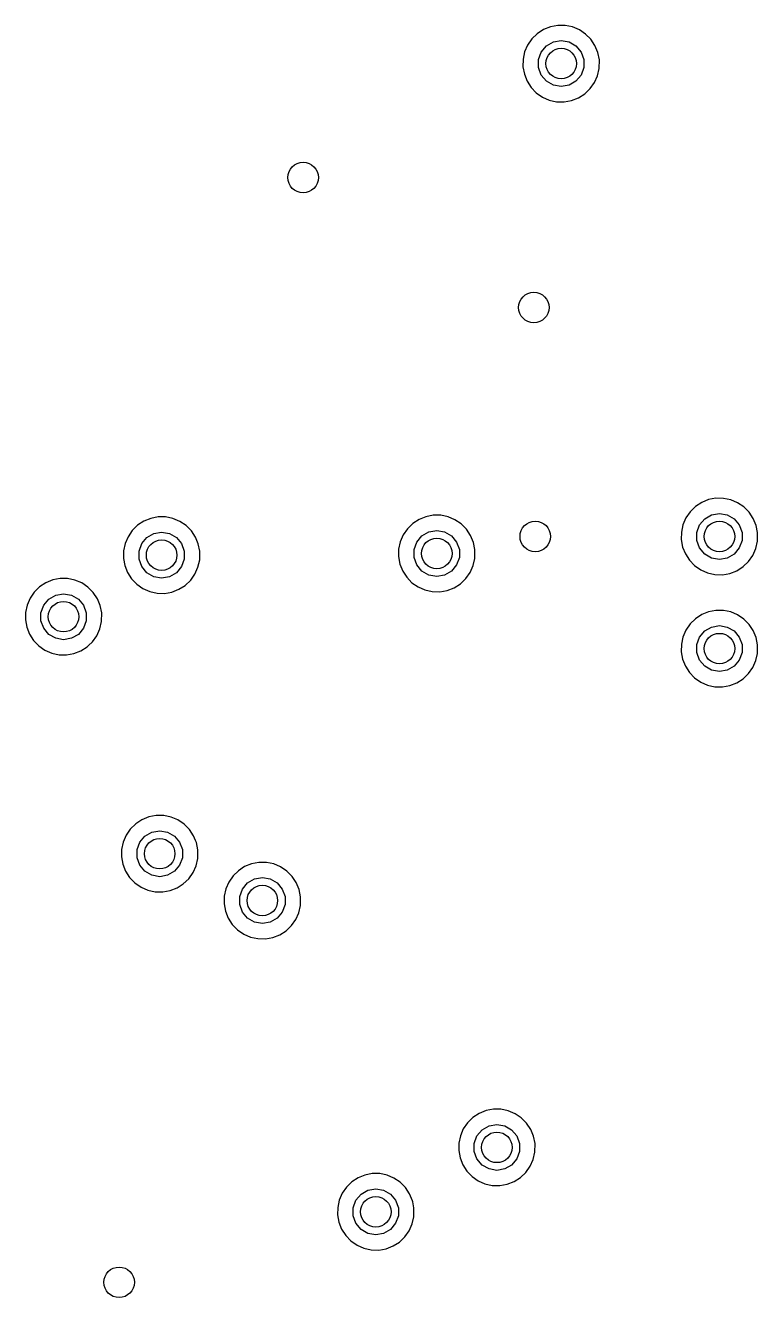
# Model space of a CAD drawing. Extents: x 83.8 to 170.2, y -169.8 to -83.8.
# Drawn here: x 104.09 to 113.69, y -121.19 to -104.52 of the extents above; entities that cross this region are included whole.
import ezdxf

# ---------------------------------------------------------------- set-up
doc = ezdxf.new("R2010")
doc.units = 0
doc.header["$MEASUREMENT"] = 0
doc.layers.add('BLACK', color=7, linetype='CONTINUOUS')

msp = doc.modelspace()

# ---------------------------------------------------------------- linework, layer by layer
at = {"layer": 'Black'}
for p, q in [((111.065, -104.516), (110.969, -104.534)), ((111.163, -104.516), (111.065, -104.516)), ((111.259, -104.536), (111.163, -104.516)), ((110.726, -104.693), (110.67, -104.774)), ((110.796, -104.624), (110.726, -104.693)), ((110.878, -104.571), (110.796, -104.624)), ((110.969, -104.534), (110.878, -104.571)), ((111.35, -104.574), (111.259, -104.536)), ((111.431, -104.629), (111.35, -104.574)), ((111.5, -104.698), (111.431, -104.629)), ((111.554, -104.78), (111.5, -104.698)), ((110.632, -104.864), (110.611, -104.96)), ((110.67, -104.774), (110.632, -104.864)), ((110.814, -104.964), (110.85, -104.865)), ((110.85, -104.865), (110.917, -104.785)), ((110.917, -104.785), (111.008, -104.733)), ((111.008, -104.733), (111.111, -104.715)), ((111.111, -104.715), (111.214, -104.733)), ((111.214, -104.733), (111.304, -104.785)), ((111.304, -104.785), (111.371, -104.865)), ((111.371, -104.865), (111.407, -104.964)), ((111.592, -104.871), (111.554, -104.78)), ((110.611, -104.96), (110.61, -105.058)), ((110.814, -105.068), (110.814, -104.964)), ((111.407, -104.964), (111.407, -105.068)), ((111.611, -104.966), (111.592, -104.871)), ((111.609, -105.08), (111.611, -104.966)), ((110.61, -105.058), (110.628, -105.154)), ((110.628, -105.154), (110.664, -105.246)), ((110.85, -105.167), (110.814, -105.068)), ((110.917, -105.247), (110.85, -105.167)), ((111.371, -105.167), (111.304, -105.247)), ((111.407, -105.068), (111.371, -105.167)), ((111.548, -105.264), (111.587, -105.175)), ((111.587, -105.175), (111.609, -105.08)), ((110.664, -105.246), (110.717, -105.328)), ((110.717, -105.328), (110.785, -105.399)), ((111.008, -105.299), (110.917, -105.247)), ((111.111, -105.317), (111.008, -105.299)), ((111.214, -105.299), (111.111, -105.317)), ((111.304, -105.247), (111.214, -105.299)), ((111.42, -105.412), (111.491, -105.344)), ((111.491, -105.344), (111.548, -105.264)), ((110.785, -105.399), (110.866, -105.455)), ((110.866, -105.455), (110.955, -105.494)), ((110.955, -105.494), (111.051, -105.515)), ((111.051, -105.515), (111.149, -105.517)), ((111.149, -105.517), (111.246, -105.5)), ((111.246, -105.5), (111.337, -105.464)), ((111.337, -105.464), (111.42, -105.412)), ((112.871, -110.822), (112.801, -110.89)), ((112.953, -110.768), (112.871, -110.822)), ((113.044, -110.731), (112.953, -110.768)), ((113.14, -110.713), (113.044, -110.731)), ((113.238, -110.714), (113.14, -110.713)), ((113.334, -110.733), (113.238, -110.714)), ((113.424, -110.771), (113.334, -110.733)), ((113.506, -110.826), (113.424, -110.771)), ((113.575, -110.896), (113.506, -110.826)), ((105.641, -111.012), (105.559, -111.066)), ((105.732, -110.976), (105.641, -111.012)), ((105.828, -110.957), (105.732, -110.976)), ((105.926, -110.958), (105.828, -110.957)), ((106.022, -110.978), (105.926, -110.958)), ((106.112, -111.016), (106.022, -110.978)), ((106.194, -111.071), (106.112, -111.016)), ((109.247, -110.991), (109.165, -111.045)), ((109.338, -110.954), (109.247, -110.991)), ((109.434, -110.936), (109.338, -110.954)), ((109.532, -110.936), (109.434, -110.936)), ((109.628, -110.956), (109.532, -110.936)), ((109.718, -110.994), (109.628, -110.956)), ((109.8, -111.049), (109.718, -110.994)), ((112.745, -110.971), (112.707, -111.061)), ((112.801, -110.89), (112.745, -110.971)), ((112.925, -111.063), (112.992, -110.983)), ((112.992, -110.983), (113.082, -110.93)), ((113.082, -110.93), (113.185, -110.912)), ((113.185, -110.912), (113.288, -110.93)), ((113.288, -110.93), (113.379, -110.983)), ((113.379, -110.983), (113.446, -111.063)), ((113.629, -110.977), (113.575, -110.896)), ((113.666, -111.068), (113.629, -110.977)), ((105.489, -111.135), (105.433, -111.216)), ((105.559, -111.066), (105.489, -111.135)), ((105.68, -111.227), (105.77, -111.175)), ((105.77, -111.175), (105.873, -111.156)), ((105.873, -111.156), (105.976, -111.175)), ((105.976, -111.175), (106.067, -111.227)), ((106.263, -111.14), (106.194, -111.071)), ((106.317, -111.222), (106.263, -111.14)), ((109.039, -111.194), (109.001, -111.284)), ((109.095, -111.113), (109.039, -111.194)), ((109.165, -111.045), (109.095, -111.113)), ((109.286, -111.205), (109.377, -111.153)), ((109.377, -111.153), (109.48, -111.135)), ((109.48, -111.135), (109.583, -111.153)), ((109.583, -111.153), (109.673, -111.205)), ((109.869, -111.119), (109.8, -111.049)), ((109.923, -111.2), (109.869, -111.119)), ((109.96, -111.291), (109.923, -111.2)), ((112.686, -111.157), (112.685, -111.255)), ((112.707, -111.061), (112.686, -111.157)), ((112.889, -111.161), (112.925, -111.063)), ((112.889, -111.266), (112.889, -111.161)), ((113.446, -111.063), (113.482, -111.161)), ((113.482, -111.161), (113.482, -111.266)), ((113.685, -111.163), (113.666, -111.068)), ((113.684, -111.277), (113.685, -111.163)), ((105.395, -111.306), (105.374, -111.402)), ((105.433, -111.216), (105.395, -111.306)), ((105.577, -111.405), (105.613, -111.307)), ((105.613, -111.307), (105.68, -111.227)), ((106.067, -111.227), (106.134, -111.307)), ((106.134, -111.307), (106.17, -111.405)), ((106.354, -111.312), (106.317, -111.222)), ((106.373, -111.408), (106.354, -111.312)), ((109.001, -111.284), (108.98, -111.38)), ((109.183, -111.384), (109.219, -111.286)), ((109.219, -111.286), (109.286, -111.205)), ((109.673, -111.205), (109.74, -111.286)), ((109.74, -111.286), (109.776, -111.384)), ((109.979, -111.386), (109.96, -111.291)), ((112.685, -111.255), (112.703, -111.352)), ((112.703, -111.352), (112.739, -111.443)), ((112.925, -111.364), (112.889, -111.266)), ((112.992, -111.444), (112.925, -111.364)), ((113.446, -111.364), (113.379, -111.444)), ((113.482, -111.266), (113.446, -111.364)), ((113.662, -111.372), (113.684, -111.277)), ((105.374, -111.402), (105.373, -111.5)), ((105.373, -111.5), (105.39, -111.596)), ((105.577, -111.51), (105.577, -111.405)), ((105.613, -111.608), (105.577, -111.51)), ((106.17, -111.51), (106.134, -111.608)), ((106.17, -111.405), (106.17, -111.51)), ((106.35, -111.616), (106.372, -111.521)), ((106.372, -111.487), (106.373, -111.408)), ((106.372, -111.521), (106.372, -111.487)), ((108.98, -111.38), (108.979, -111.478)), ((108.979, -111.478), (108.997, -111.575)), ((109.183, -111.488), (109.183, -111.384)), ((109.219, -111.587), (109.183, -111.488)), ((109.776, -111.488), (109.74, -111.587)), ((109.776, -111.384), (109.776, -111.488)), ((109.956, -111.595), (109.978, -111.5)), ((109.978, -111.5), (109.979, -111.386)), ((112.739, -111.443), (112.792, -111.525)), ((112.792, -111.525), (112.86, -111.596)), ((113.082, -111.496), (112.992, -111.444)), ((113.185, -111.514), (113.082, -111.496)), ((113.288, -111.496), (113.185, -111.514)), ((113.379, -111.444), (113.288, -111.496)), ((113.566, -111.542), (113.622, -111.461)), ((113.622, -111.461), (113.662, -111.372)), ((105.39, -111.596), (105.427, -111.687)), ((105.427, -111.687), (105.48, -111.77)), ((105.68, -111.688), (105.613, -111.608)), ((105.77, -111.741), (105.68, -111.688)), ((106.067, -111.688), (105.976, -111.741)), ((106.134, -111.608), (106.067, -111.688)), ((106.31, -111.706), (106.35, -111.616)), ((108.997, -111.575), (109.033, -111.666)), ((109.033, -111.666), (109.086, -111.748)), ((109.286, -111.667), (109.219, -111.587)), ((109.377, -111.719), (109.286, -111.667)), ((109.673, -111.667), (109.583, -111.719)), ((109.74, -111.587), (109.673, -111.667)), ((109.86, -111.764), (109.916, -111.684)), ((109.916, -111.684), (109.956, -111.595)), ((112.86, -111.596), (112.94, -111.652)), ((112.94, -111.652), (113.03, -111.691)), ((113.03, -111.691), (113.126, -111.712)), ((113.224, -111.714), (113.321, -111.697)), ((113.321, -111.697), (113.412, -111.662)), ((113.412, -111.662), (113.495, -111.609)), ((113.495, -111.609), (113.566, -111.542)), ((104.355, -111.82), (104.273, -111.874)), ((104.446, -111.783), (104.355, -111.82)), ((104.543, -111.765), (104.446, -111.783)), ((104.641, -111.766), (104.543, -111.765)), ((104.737, -111.785), (104.641, -111.766)), ((104.827, -111.823), (104.737, -111.785)), ((104.908, -111.878), (104.827, -111.823)), ((105.48, -111.77), (105.548, -111.84)), ((105.548, -111.84), (105.628, -111.896)), ((105.873, -111.759), (105.77, -111.741)), ((105.976, -111.741), (105.873, -111.759)), ((106.1, -111.906), (106.183, -111.854)), ((106.183, -111.854), (106.254, -111.786)), ((106.254, -111.786), (106.31, -111.706)), ((109.086, -111.748), (109.154, -111.819)), ((109.154, -111.819), (109.234, -111.875)), ((109.48, -111.737), (109.377, -111.719)), ((109.583, -111.719), (109.48, -111.737)), ((109.706, -111.885), (109.789, -111.832)), ((109.789, -111.832), (109.86, -111.764)), ((113.126, -111.712), (113.224, -111.714)), ((104.148, -112.023), (104.109, -112.113)), ((104.203, -111.942), (104.148, -112.023)), ((104.273, -111.874), (104.203, -111.942)), ((104.327, -112.115), (104.395, -112.035)), ((104.395, -112.035), (104.485, -111.982)), ((104.485, -111.982), (104.588, -111.964)), ((104.588, -111.964), (104.691, -111.982)), ((104.691, -111.982), (104.782, -112.035)), ((104.782, -112.035), (104.849, -112.115)), ((104.978, -111.948), (104.908, -111.878)), ((105.032, -112.029), (104.978, -111.948)), ((105.069, -112.12), (105.032, -112.029)), ((105.628, -111.896), (105.718, -111.935)), ((105.718, -111.935), (105.814, -111.957)), ((105.814, -111.957), (105.912, -111.959)), ((105.912, -111.959), (106.009, -111.942)), ((106.009, -111.942), (106.1, -111.906)), ((109.234, -111.875), (109.324, -111.914)), ((109.324, -111.914), (109.42, -111.935)), ((109.42, -111.935), (109.518, -111.937)), ((109.518, -111.937), (109.615, -111.92)), ((109.615, -111.92), (109.706, -111.885)), ((104.109, -112.113), (104.089, -112.209)), ((104.292, -112.213), (104.327, -112.115)), ((104.849, -112.115), (104.885, -112.213)), ((105.088, -112.215), (105.069, -112.12)), ((113.044, -112.201), (112.953, -112.237)), ((113.14, -112.182), (113.044, -112.201)), ((113.238, -112.183), (113.14, -112.182)), ((113.334, -112.203), (113.238, -112.183)), ((104.089, -112.209), (104.088, -112.307)), ((104.088, -112.307), (104.105, -112.404)), ((104.292, -112.318), (104.292, -112.213)), ((104.327, -112.416), (104.292, -112.318)), ((104.885, -112.318), (104.849, -112.416)), ((104.885, -112.213), (104.885, -112.318)), ((105.065, -112.424), (105.086, -112.329)), ((105.086, -112.329), (105.088, -112.215)), ((112.801, -112.36), (112.745, -112.441)), ((112.871, -112.291), (112.801, -112.36)), ((112.953, -112.237), (112.871, -112.291)), ((113.424, -112.241), (113.334, -112.203)), ((113.506, -112.296), (113.424, -112.241)), ((113.575, -112.365), (113.506, -112.296)), ((113.629, -112.447), (113.575, -112.365)), ((104.105, -112.404), (104.141, -112.495)), ((104.141, -112.495), (104.194, -112.577)), ((104.395, -112.496), (104.327, -112.416)), ((104.485, -112.548), (104.395, -112.496)), ((104.782, -112.496), (104.691, -112.548)), ((104.849, -112.416), (104.782, -112.496)), ((104.969, -112.594), (105.025, -112.514)), ((105.025, -112.514), (105.065, -112.424)), ((112.707, -112.531), (112.686, -112.627)), ((112.745, -112.441), (112.707, -112.531)), ((112.889, -112.63), (112.925, -112.532)), ((112.925, -112.532), (112.992, -112.452)), ((112.992, -112.452), (113.082, -112.4)), ((113.082, -112.4), (113.185, -112.382)), ((113.185, -112.382), (113.288, -112.4)), ((113.288, -112.4), (113.379, -112.452)), ((113.379, -112.452), (113.446, -112.532)), ((113.446, -112.532), (113.482, -112.63)), ((113.666, -112.538), (113.629, -112.447)), ((104.194, -112.577), (104.263, -112.648)), ((104.263, -112.648), (104.343, -112.704)), ((104.588, -112.567), (104.485, -112.548)), ((104.691, -112.548), (104.588, -112.567)), ((104.815, -112.714), (104.898, -112.661)), ((104.898, -112.661), (104.916, -112.643)), ((104.916, -112.643), (104.969, -112.594)), ((104.916, -112.643), (104.916, -112.643)), ((104.916, -112.643), (104.916, -112.643)), ((112.686, -112.627), (112.685, -112.725)), ((112.889, -112.735), (112.889, -112.63)), ((113.482, -112.63), (113.482, -112.735)), ((113.685, -112.633), (113.666, -112.538)), ((113.684, -112.734), (113.685, -112.633)), ((104.343, -112.704), (104.433, -112.743)), ((104.433, -112.743), (104.529, -112.764)), ((104.529, -112.764), (104.627, -112.766)), ((104.627, -112.766), (104.723, -112.749)), ((104.723, -112.749), (104.815, -112.714)), ((112.685, -112.725), (112.703, -112.821)), ((112.703, -112.821), (112.739, -112.912)), ((112.925, -112.833), (112.889, -112.735)), ((112.992, -112.913), (112.925, -112.833)), ((113.446, -112.833), (113.379, -112.913)), ((113.482, -112.735), (113.446, -112.833)), ((113.622, -112.931), (113.662, -112.841)), ((113.662, -112.841), (113.684, -112.747)), ((113.684, -112.747), (113.684, -112.734)), ((113.684, -112.734), (113.684, -112.734)), ((113.684, -112.734), (113.684, -112.734)), ((112.739, -112.912), (112.792, -112.995)), ((112.792, -112.995), (112.86, -113.065)), ((113.082, -112.966), (112.992, -112.913)), ((113.185, -112.984), (113.082, -112.966)), ((113.288, -112.966), (113.185, -112.984)), ((113.379, -112.913), (113.288, -112.966)), ((113.495, -113.079), (113.566, -113.011)), ((113.566, -113.011), (113.622, -112.931)), ((112.86, -113.065), (112.94, -113.121)), ((112.94, -113.121), (113.03, -113.161)), ((113.03, -113.161), (113.126, -113.182)), ((113.126, -113.182), (113.224, -113.184)), ((113.224, -113.184), (113.321, -113.167)), ((113.321, -113.167), (113.412, -113.131)), ((113.412, -113.131), (113.495, -113.079)), ((105.803, -114.87), (105.706, -114.889)), ((105.901, -114.871), (105.803, -114.87)), ((105.533, -114.979), (105.463, -115.048)), ((105.615, -114.925), (105.533, -114.979)), ((105.706, -114.889), (105.615, -114.925)), ((105.997, -114.891), (105.901, -114.871)), ((106.087, -114.929), (105.997, -114.891)), ((106.168, -114.984), (106.087, -114.929)), ((106.237, -115.053), (106.168, -114.984)), ((105.408, -115.129), (105.369, -115.219)), ((105.463, -115.048), (105.408, -115.129)), ((105.587, -115.22), (105.654, -115.14)), ((105.654, -115.14), (105.745, -115.088)), ((105.745, -115.088), (105.848, -115.07)), ((105.848, -115.07), (105.951, -115.088)), ((105.951, -115.088), (106.042, -115.14)), ((106.042, -115.14), (106.109, -115.22)), ((106.292, -115.135), (106.237, -115.053)), ((106.319, -115.2), (106.292, -115.135)), ((106.329, -115.226), (106.319, -115.2)), ((106.319, -115.2), (106.319, -115.2)), ((105.349, -115.315), (105.347, -115.413)), ((105.369, -115.219), (105.349, -115.315)), ((105.551, -115.318), (105.587, -115.22)), ((105.551, -115.423), (105.551, -115.318)), ((106.109, -115.22), (106.145, -115.318)), ((106.145, -115.318), (106.145, -115.423)), ((106.348, -115.321), (106.329, -115.226)), ((106.346, -115.435), (106.348, -115.321)), ((105.347, -115.413), (105.365, -115.509)), ((105.365, -115.509), (105.401, -115.6)), ((105.587, -115.521), (105.551, -115.423)), ((105.654, -115.601), (105.587, -115.521)), ((106.109, -115.521), (106.042, -115.601)), ((106.145, -115.423), (106.109, -115.521)), ((106.285, -115.619), (106.325, -115.529)), ((106.325, -115.529), (106.346, -115.435)), ((107.052, -115.503), (106.961, -115.54)), ((107.149, -115.485), (107.052, -115.503)), ((107.247, -115.485), (107.149, -115.485)), ((107.343, -115.505), (107.247, -115.485)), ((107.433, -115.543), (107.343, -115.505)), ((105.401, -115.6), (105.454, -115.683)), ((105.454, -115.683), (105.522, -115.753)), ((105.745, -115.654), (105.654, -115.601)), ((105.848, -115.672), (105.745, -115.654)), ((105.951, -115.654), (105.848, -115.672)), ((106.042, -115.601), (105.951, -115.654)), ((106.157, -115.767), (106.228, -115.699)), ((106.228, -115.699), (106.285, -115.619)), ((106.809, -115.662), (106.754, -115.743)), ((106.879, -115.594), (106.809, -115.662)), ((106.961, -115.54), (106.879, -115.594)), ((107.001, -115.754), (107.091, -115.702)), ((107.091, -115.702), (107.194, -115.684)), ((107.194, -115.684), (107.297, -115.702)), ((107.297, -115.702), (107.388, -115.754)), ((107.515, -115.598), (107.433, -115.543)), ((107.584, -115.668), (107.515, -115.598)), ((107.638, -115.749), (107.584, -115.668)), ((105.522, -115.753), (105.603, -115.809)), ((105.603, -115.809), (105.693, -115.849)), ((105.693, -115.849), (105.789, -115.87)), ((105.789, -115.87), (105.887, -115.872)), ((105.887, -115.872), (105.983, -115.855)), ((105.983, -115.855), (106.075, -115.819)), ((106.075, -115.819), (106.157, -115.767)), ((106.715, -115.833), (106.695, -115.929)), ((106.754, -115.743), (106.715, -115.833)), ((106.898, -115.933), (106.933, -115.835)), ((106.933, -115.835), (107.001, -115.754)), ((107.388, -115.754), (107.455, -115.835)), ((107.455, -115.835), (107.491, -115.933)), ((107.675, -115.84), (107.638, -115.749)), ((107.694, -115.935), (107.675, -115.84)), ((106.695, -115.929), (106.694, -116.027)), ((106.694, -116.027), (106.711, -116.124)), ((106.898, -116.037), (106.898, -115.933)), ((106.933, -116.136), (106.898, -116.037)), ((107.491, -116.037), (107.455, -116.136)), ((107.491, -115.933), (107.491, -116.037)), ((107.693, -116.049), (107.694, -115.935)), ((106.711, -116.124), (106.747, -116.215)), ((107.001, -116.216), (106.933, -116.136)), ((107.455, -116.136), (107.388, -116.216)), ((107.631, -116.233), (107.671, -116.144)), ((107.671, -116.144), (107.693, -116.049)), ((106.747, -116.215), (106.8, -116.297)), ((106.8, -116.297), (106.869, -116.368)), ((106.869, -116.368), (106.949, -116.424)), ((107.091, -116.268), (107.001, -116.216)), ((107.194, -116.286), (107.091, -116.268)), ((107.297, -116.268), (107.194, -116.286)), ((107.388, -116.216), (107.297, -116.268)), ((107.504, -116.381), (107.575, -116.313)), ((107.575, -116.313), (107.631, -116.233)), ((106.949, -116.424), (107.039, -116.463)), ((107.039, -116.463), (107.135, -116.484)), ((107.135, -116.484), (107.233, -116.486)), ((107.233, -116.486), (107.329, -116.469)), ((107.329, -116.469), (107.421, -116.434)), ((107.421, -116.434), (107.504, -116.381)), ((109.953, -118.828), (109.883, -118.897)), ((110.035, -118.775), (109.953, -118.828)), ((110.126, -118.738), (110.035, -118.775)), ((110.222, -118.72), (110.126, -118.738)), ((110.32, -118.72), (110.222, -118.72)), ((110.416, -118.74), (110.32, -118.72)), ((110.507, -118.778), (110.416, -118.74)), ((110.588, -118.833), (110.507, -118.778)), ((110.657, -118.902), (110.588, -118.833)), ((109.827, -118.978), (109.789, -119.068)), ((109.883, -118.897), (109.827, -118.978)), ((110.007, -119.069), (110.074, -118.989)), ((110.074, -118.989), (110.165, -118.937)), ((110.165, -118.937), (110.268, -118.919)), ((110.268, -118.919), (110.371, -118.937)), ((110.371, -118.937), (110.461, -118.989)), ((110.461, -118.989), (110.528, -119.069)), ((110.711, -118.984), (110.657, -118.902)), ((110.749, -119.075), (110.711, -118.984)), ((109.768, -119.164), (109.767, -119.262)), ((109.789, -119.068), (109.768, -119.164)), ((109.971, -119.168), (110.007, -119.069)), ((109.971, -119.272), (109.971, -119.168)), ((110.528, -119.069), (110.564, -119.168)), ((110.564, -119.168), (110.564, -119.272)), ((110.768, -119.17), (110.749, -119.075)), ((110.766, -119.284), (110.768, -119.17)), ((109.767, -119.262), (109.785, -119.358)), ((109.785, -119.358), (109.821, -119.45)), ((110.007, -119.37), (109.971, -119.272)), ((110.074, -119.451), (110.007, -119.37)), ((110.528, -119.37), (110.461, -119.451)), ((110.564, -119.272), (110.528, -119.37)), ((110.744, -119.378), (110.766, -119.284)), ((109.821, -119.45), (109.874, -119.532)), ((109.874, -119.532), (109.942, -119.602)), ((110.165, -119.503), (110.074, -119.451)), ((110.268, -119.521), (110.165, -119.503)), ((110.371, -119.503), (110.268, -119.521)), ((110.461, -119.451), (110.371, -119.503)), ((110.648, -119.548), (110.705, -119.468)), ((110.705, -119.468), (110.744, -119.378)), ((108.365, -119.672), (108.295, -119.741)), ((108.448, -119.619), (108.365, -119.672)), ((108.538, -119.582), (108.448, -119.619)), ((108.635, -119.563), (108.538, -119.582)), ((108.733, -119.564), (108.635, -119.563)), ((108.829, -119.584), (108.733, -119.564)), ((108.919, -119.622), (108.829, -119.584)), ((109.001, -119.677), (108.919, -119.622)), ((109.07, -119.746), (109.001, -119.677)), ((109.942, -119.602), (110.023, -119.658)), ((110.023, -119.658), (110.112, -119.698)), ((110.112, -119.698), (110.208, -119.719)), ((110.306, -119.721), (110.403, -119.704)), ((110.403, -119.704), (110.494, -119.668)), ((110.494, -119.668), (110.577, -119.616)), ((110.577, -119.616), (110.648, -119.548)), ((108.24, -119.822), (108.201, -119.912)), ((108.295, -119.741), (108.24, -119.822)), ((108.419, -119.913), (108.487, -119.833)), ((108.487, -119.833), (108.577, -119.781)), ((108.577, -119.781), (108.68, -119.763)), ((108.68, -119.763), (108.783, -119.781)), ((108.783, -119.781), (108.874, -119.833)), ((108.874, -119.833), (108.941, -119.913)), ((109.124, -119.828), (109.07, -119.746)), ((109.161, -119.919), (109.124, -119.828)), ((110.208, -119.719), (110.306, -119.721)), ((108.181, -120.008), (108.18, -120.106)), ((108.201, -119.912), (108.181, -120.008)), ((108.384, -120.012), (108.419, -119.913)), ((108.384, -120.116), (108.384, -120.012)), ((108.941, -119.913), (108.977, -120.012)), ((108.977, -120.012), (108.977, -120.116)), ((109.164, -119.932), (109.161, -119.919)), ((109.18, -120.014), (109.164, -119.932)), ((109.164, -119.932), (109.164, -119.932)), ((109.179, -120.128), (109.18, -120.014)), ((108.18, -120.106), (108.197, -120.202)), ((108.197, -120.202), (108.233, -120.293)), ((108.419, -120.214), (108.384, -120.116)), ((108.977, -120.116), (108.941, -120.214)), ((109.157, -120.222), (109.179, -120.128)), ((108.233, -120.293), (108.287, -120.376)), ((108.487, -120.294), (108.419, -120.214)), ((108.577, -120.347), (108.487, -120.294)), ((108.68, -120.365), (108.577, -120.347)), ((108.783, -120.347), (108.68, -120.365)), ((108.874, -120.294), (108.783, -120.347)), ((108.941, -120.214), (108.874, -120.294)), ((109.061, -120.392), (109.117, -120.312)), ((109.117, -120.312), (109.157, -120.222)), ((108.287, -120.376), (108.355, -120.446)), ((108.355, -120.446), (108.435, -120.502)), ((108.435, -120.502), (108.525, -120.542)), ((108.815, -120.548), (108.907, -120.512)), ((108.907, -120.512), (108.99, -120.46)), ((108.99, -120.46), (109.061, -120.392)), ((108.525, -120.542), (108.621, -120.563)), ((108.621, -120.563), (108.719, -120.565)), ((108.719, -120.565), (108.815, -120.548))]:
    msp.add_line(p, q, dxfattribs=at)
for centre in [(111.111, -105.016), (107.728, -106.51), (110.752, -108.213), (110.771, -111.213), (113.185, -111.213), (105.873, -111.458), (109.48, -111.436), (104.588, -112.265), (113.185, -112.683), (105.848, -115.371), (107.194, -115.985), (110.268, -119.22), (108.68, -120.064), (105.316, -120.988)]:
    msp.add_circle(centre, 0.2, dxfattribs=at)

doc.saveas('drawing.dxf')
